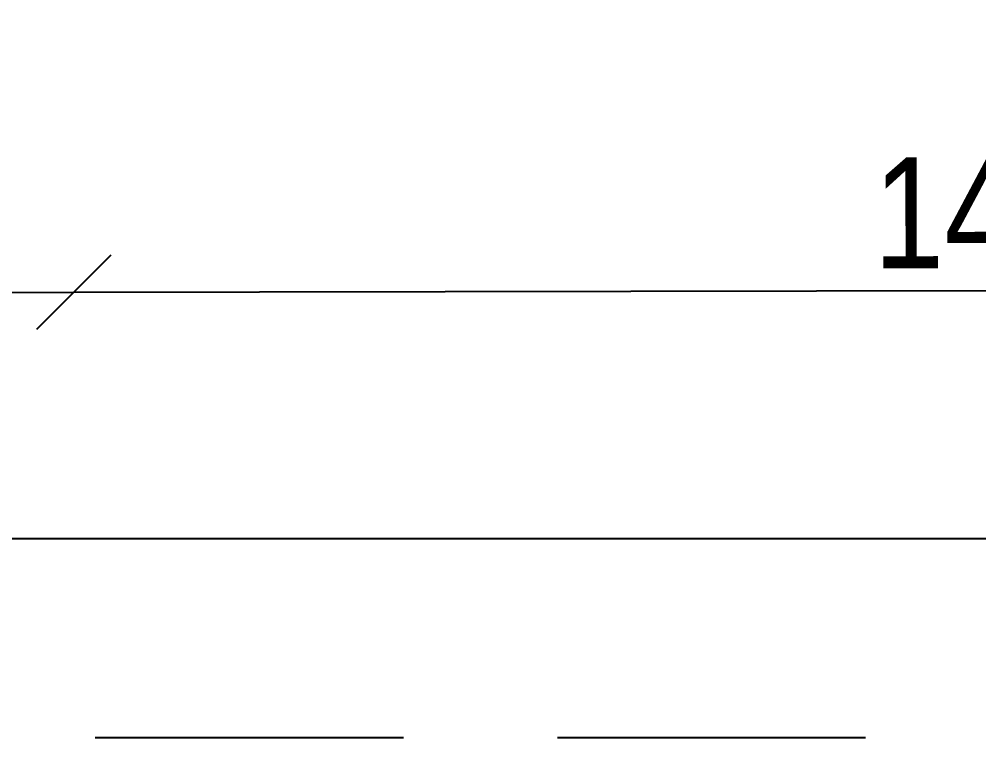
# Model space of a CAD drawing. Header units: metres. Extents: x 493 to 630, y -132 to -15.
# Drawn here: x 554.576 to 555.355, y -93.39 to -92.807 of the extents above; entities that cross this region are included whole.
import ezdxf

# ---------------------------------------------------------------- set-up
doc = ezdxf.new("R2010")
doc.units = ezdxf.units.M
doc.header["$MEASUREMENT"] = 0
doc.header["$PDMODE"] = 3
doc.linetypes.add('HIDDEN2', pattern=[0.1875, 0.125, -0.0625])
doc.layers.add('a_cote_50', color=9, linetype='Continuous')
doc.layers.add('a_scari_punctat', color=40, linetype='HIDDEN2')
doc.styles.get("Standard").update_dxf_attribs({"font": 'ARIALN.TTF'})
doc.dimstyles.new('50 cote', dxfattribs={"dimtxt": 0.09, "dimasz": 0.06, "dimexe": 0, "dimexo": 0, "dimgap": 0.018, "dimtad": 1, "dimdec": 1, "dimlfac": 100, "dimrnd": 0.5, "dimdsep": 46, "dimtxsty": 'Standard', "dimblk": 'OBLIQUE', "dimcen": 0.00045, "dimclrd": 256, "dimclrt": 4, "dimadec": 1, "dimazin": 0, "dimtfac": 1, "dimtdec": 1, "dimtix": 1, "dimtofl": 0, "dimtmove": 0, "dimatfit": 3, "dimldrblk": 'OBLIQUE', "dimfxl": 0, "dimtolj": 1, "dimtzin": 0, "dimarcsym": 0})

# ---------------------------------------------------------------- blocks, each defined once
blk = doc.blocks.new('_Oblique')
at = {"color": 0, "linetype": 'ByBlock', "lineweight": -2}
blk.add_line((-0.5, -0.5), (0.5, 0.5), dxfattribs=at)
blk = doc.blocks.new('*D1094')
at = {"layer": 'a_cote_50', "lineweight": -2, "ltscale": 0.3}
blk.add_line((-3.63733, -67.31075), (-2.44633, -67.30851), dxfattribs=at)
at = {"layer": 'Defpoints', "color": 0, "ltscale": 0.3}
for p in [(-3.63777, -67.07436), (-2.44677, -67.07436), (-2.44633, -67.30851)]:
    blk.add_point(p, dxfattribs=at)
at = {"layer": 'a_cote_50', "lineweight": -2, "ltscale": 0.3, "xscale": 0.06, "yscale": 0.06, "zscale": 0.06}
for p, rotation in [((-3.63733, -67.31075), 180.1079428696821), ((-2.44633, -67.30851), 0.1079428696821681)]:
    blk.add_blockref('_Oblique', p, dxfattribs=dict(at, rotation=rotation))
at = {"layer": 'a_cote_50', "color": 4, "ltscale": 0.3, "insert": (-3.04195, -67.24568), "char_height": 0.09, "attachment_point": 5, "rotation": 0.10794}
blk.add_mtext('\\A1;119', dxfattribs=at)
blk = doc.blocks.new('*D1095')
at = {"layer": 'a_cote_50', "lineweight": -2, "ltscale": 0.3}
blk.add_line((-2.44633, -67.30851), (-0.97634, -67.30574), dxfattribs=at)
at = {"layer": 'Defpoints', "color": 0, "ltscale": 0.3}
for p in [(-2.44677, -67.07436), (-0.97677, -67.07436), (-0.97634, -67.30574)]:
    blk.add_point(p, dxfattribs=at)
at = {"layer": 'a_cote_50', "lineweight": -2, "ltscale": 0.3, "xscale": 0.06, "yscale": 0.06, "zscale": 0.06}
for p, rotation in [((-2.44633, -67.30851), 180.1079428696821), ((-0.97634, -67.30574), 0.1079428696821681)]:
    blk.add_blockref('_Oblique', p, dxfattribs=dict(at, rotation=rotation))
at = {"layer": 'a_cote_50', "color": 4, "ltscale": 0.3, "insert": (-1.71145, -67.24394), "char_height": 0.09, "attachment_point": 5, "rotation": 0.10794}
blk.add_mtext('\\A1;147', dxfattribs=at)
blk = doc.blocks.new('*D1105')
at = {"layer": 'a_cote_50', "lineweight": -2, "ltscale": 0.3}
blk.add_line((-50.94684, -67.5081), (13.87823, -67.5081), dxfattribs=at)
at = {"layer": 'Defpoints', "color": 0, "ltscale": 0.3}
for p in [(13.87823, -63.4009), (-50.94684, -67.07436), (13.87823, -67.5081)]:
    blk.add_point(p, dxfattribs=at)
at = {"layer": 'a_cote_50', "lineweight": -2, "ltscale": 0.3, "xscale": 0.06, "yscale": 0.06, "zscale": 0.06, "rotation": 180}
blk.add_blockref('_Oblique', (-50.94684, -67.5081), dxfattribs=at)
at = {"layer": 'a_cote_50', "lineweight": -2, "ltscale": 0.3, "xscale": 0.06, "yscale": 0.06, "zscale": 0.06}
blk.add_blockref('_Oblique', (13.87823, -67.5081), dxfattribs=at)
at = {"layer": 'a_cote_50', "color": 4, "ltscale": 0.3, "insert": (-18.5343, -67.44415), "char_height": 0.09, "attachment_point": 5}
blk.add_mtext('\\A1;6482.5', dxfattribs=at)
blk = doc.blocks.new('COTE EXY')
at = {"layer": 'a_cote_50', "ltscale": 0.3}
dim = blk.add_linear_dim(base=(13.87823, -67.5081), p1=(-50.94684, -67.07436), p2=(13.87823, -63.4009), dimstyle='50 cote', dxfattribs=at)
dim.commit()
dim.dimension.update_dxf_attribs({"geometry": '*D1105', "text_midpoint": (-18.5343, -67.44415)})
for base, p1, p2, picture, middle in [((-2.44633, -67.30851), (-3.63777, -67.07436), (-2.44677, -67.07436), '*D1094', (-3.04195, -67.24568)), ((-0.97634, -67.30574), (-2.44677, -67.07436), (-0.97677, -67.07436), '*D1095', (-1.71145, -67.24394))]:
    dim = blk.add_linear_dim(base=base, p1=p1, p2=p2, angle=180.10794, dimstyle='50 cote', override={"dimtmove": 1}, dxfattribs=at)
    dim.commit()
    dim.dimension.update_dxf_attribs({"geometry": picture, "text_midpoint": middle})

msp = doc.modelspace()

# ---------------------------------------------------------------- linework, layer by layer
at = {"layer": 'a_scari_punctat', "ltscale": 2}
msp.add_lwpolyline([(571.9632, -39.21759), (571.96954, -48.48112), (571.63308, -48.48112), (571.63308, -89.71665), (569.5132, -89.71665), (569.5132, -93.3901), (505.46824, -93.3901)], dxfattribs=at)

# ---------------------------------------------------------------- block references
at = {"layer": 'a_cote_50'}
msp.add_blockref('COTE EXY', (557.06709, -25.72022), dxfattribs=at)

doc.saveas('drawing.dxf')
